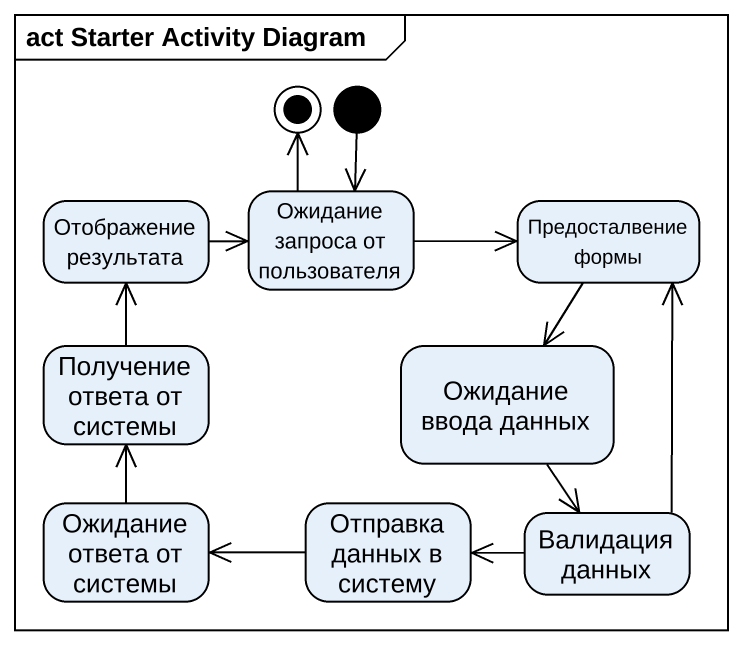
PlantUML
@startuml
mainframe act Starter Activity Diagram
hide empty description
state "Отображение результата" as Отображение_результата
state "Ожидание запроса от пользователя" as Ожидание_запроса_от
state "Предосталвение формы" as Предосталвение_формы
state "Получение ответа от системы" as Получение_ответа_от_системы
state "Ожидание ввода данных" as Ожидание_ввода_данных
state "Ожидание ответа от системы" as Ожидание_ответа_от_системы
state "Отправка данных в систему" as Отправка_данных_в_систему
state "Валидация данных" as Валидация_данных
[*] --> Ожидание_запроса_от
Отображение_результата -right-> Ожидание_запроса_от
Ожидание_запроса_от -right-> Предосталвение_формы
Предосталвение_формы --> Ожидание_ввода_данных
Получение_ответа_от_системы -up-> Отображение_результата
Ожидание_ввода_данных --> Валидация_данных
Ожидание_ответа_от_системы -up-> Получение_ответа_от_системы
Отправка_данных_в_систему -left-> Ожидание_ответа_от_системы
Валидация_данных -up-> Предосталвение_формы
Валидация_данных -left-> Отправка_данных_в_систему
Ожидание_запроса_от -up-> [*]
@enduml
